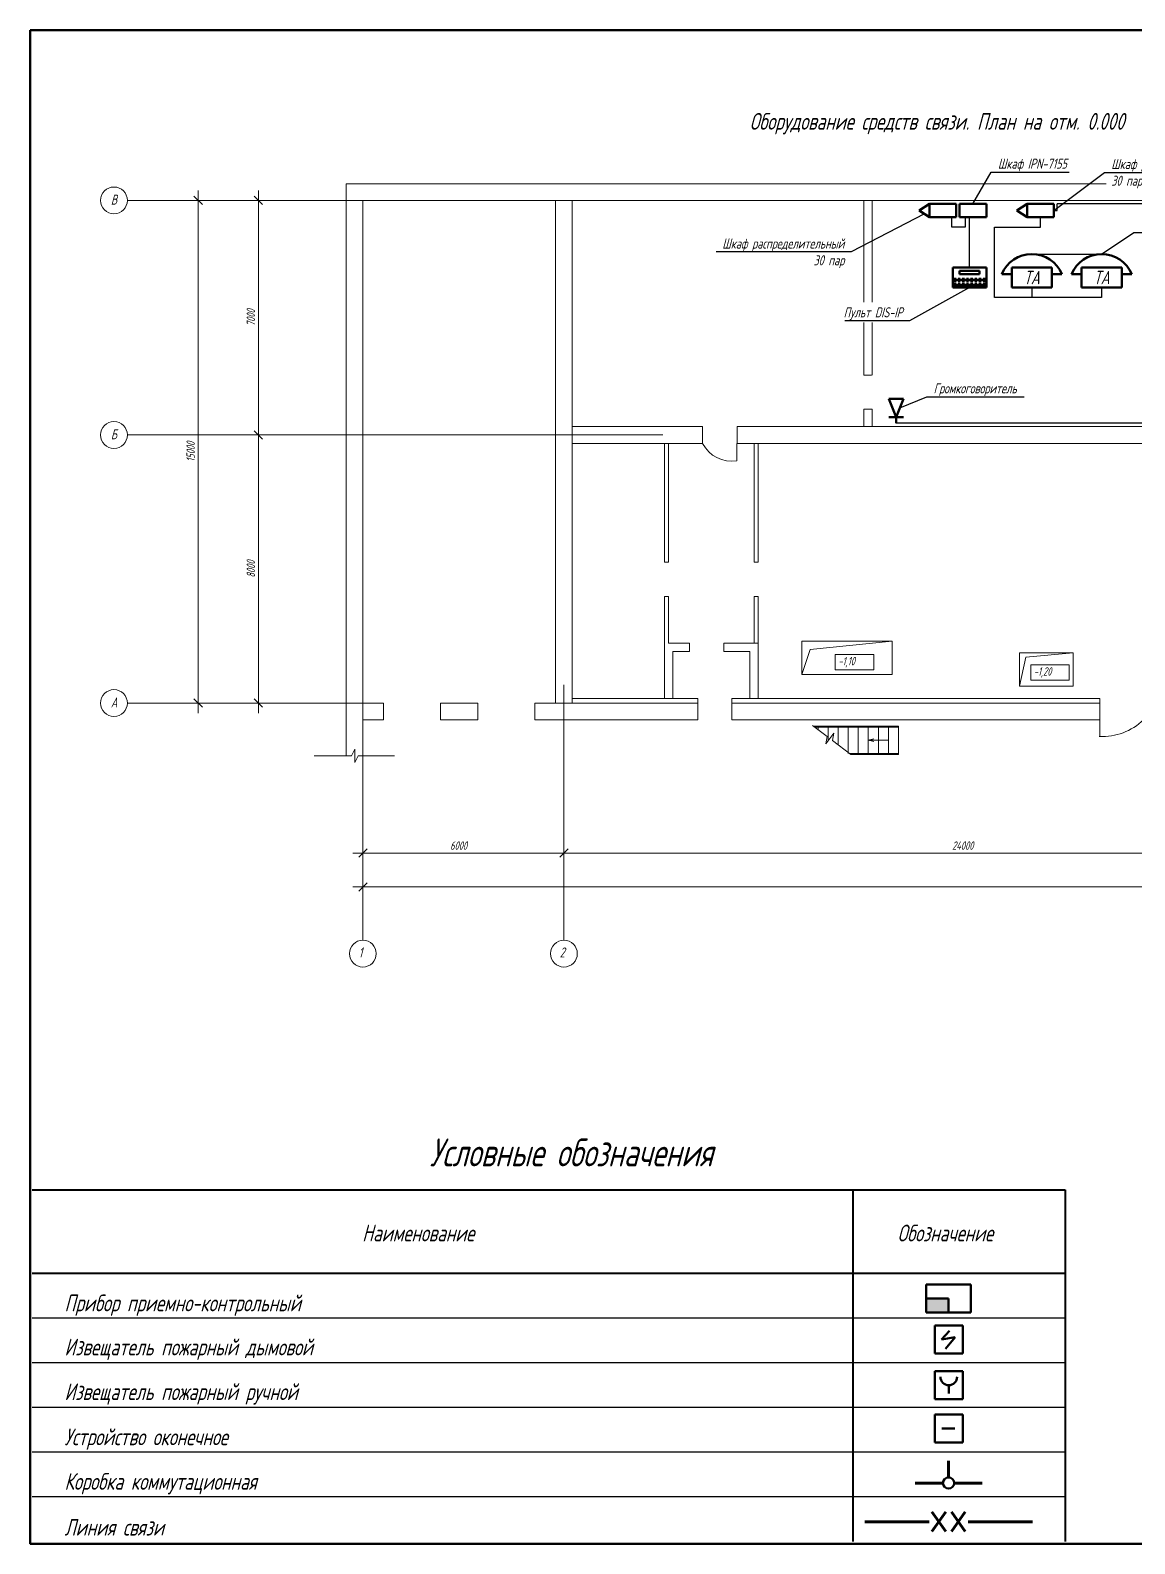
# Model space of a CAD drawing. Header units: millimetres. Extents: x 1866 to 6515, y 1263 to 3609.
# Drawn here: x 3796 to 4864, y 2145 to 3609 of the extents above; entities that cross this region are included whole.
import ezdxf
from ezdxf import colors
from ezdxf.entities.mleader import LeaderData, LeaderLine
from ezdxf.enums import TextEntityAlignment as Align
from ezdxf.math import Vec2, Vec3

# ---------------------------------------------------------------- set-up
doc = ezdxf.new("R2010")
doc.units = ezdxf.units.MM
for name, color, linetype, lineweight in [('Датчики (Вновь)', 2, 'Continuous', 50), ('Линия выноска', 137, 'Continuous', 25), ('Линия связи (Вновь)', 3, 'Continuous', 60), ('ППК и др. приБоры', 171, 'Continuous', 50), ('Связь', 84, 'Continuous', 50), ('Строительный', 251, 'Continuous', 13), ('ТаБлица', 253, 'Continuous', 40), ('Текст', 2, 'Continuous', 20), ('Формат - толстая линия', 7, 'Continuous', 50), ('Эл. аппараты (Вновь)', 93, 'Continuous', 50)]:
    doc.layers.add(name, color=color, linetype=linetype, lineweight=lineweight)
doc.layers.add('Текст.', color=51, linetype='Continuous')
doc.styles.add('Simplex', font='simplex.shx', dxfattribs={"width": 0.7, "oblique": 15})

# ---------------------------------------------------------------- blocks, each defined once
blk = doc.blocks.new('_Oblique')
at = {"color": 0, "linetype": 'ByBlock', "lineweight": -2}
blk.add_line((-0.5, -0.5), (0.5, 0.5), dxfattribs=at)
blk = doc.blocks.new('_None')
blk = doc.blocks.new('A$C79A038C6')
at = {"layer": 'Связь'}
for p, q in [((3, 6), (3, 0)), ((15, 6), (3, 6)), ((15, 0), (15, 6)), ((3, 4), (0, 4)), ((3, 0), (15, 0)), ((15, 4), (18, 4))]:
    blk.add_line(p, q, dxfattribs=at)
blk.add_arc((9, 0.25), 9.75, 22.6199, 157.3801, dxfattribs=at)
at = {"layer": 'Связь', "style": 'Simplex', "oblique": 15, "width": 0.7}
blk.add_text('ТА', height=4, dxfattribs=at).set_placement((9, 3), align=Align.MIDDLE_CENTER)
blk = doc.blocks.new('A$C00EC61DE')
at = {"layer": 'Линия связи (Вновь)'}
for p, q in [((6, 2), (6, 5)), ((5, 1), (0, 1)), ((7, 1), (12, 1))]:
    blk.add_line(p, q, dxfattribs=at)
at = {"layer": 'Эл. аппараты (Вновь)'}
blk.add_circle((6, 1), 1, dxfattribs=at)
blk.add_circle((6, 1), 1, dxfattribs=at)
blk = doc.blocks.new('A$C48AC0FEC')
at = {"layer": 'Линия связи (Вновь)'}
for p, q in [((12, 3.5), (14.5, 0)), ((12, 0), (14.5, 3.5)), ((15.5, 3.5), (18, 0)), ((15.5, 0), (18, 3.5)), ((11.5, 1.75), (0, 1.75)), ((18.5, 1.75), (30, 1.75))]:
    blk.add_line(p, q, dxfattribs=at)
blk = doc.blocks.new('A$C134D03C4')
at = {"layer": 'ППК и др. приБоры'}
blk.add_hatch(color=256, dxfattribs=at).paths.add_polyline_path([(4, 0), (4, 2.5), (0, 2.5), (0, 0)])
for p, q in [((0, 5), (0, 0)), ((8, 5), (0, 5)), ((8, 0), (8, 5)), ((4, 2.5), (0, 2.5)), ((0, 0), (8, 0)), ((4, 0), (4, 2.5))]:
    blk.add_line(p, q, dxfattribs=at)
blk = doc.blocks.new('A$C7A532389')
at = {"layer": 'Датчики (Вновь)'}
for p, q in [((0, 5), (5, 5)), ((0, 0), (0, 5)), ((5, 5), (5, 0)), ((2.5, 1), (2.5, 2.5)), ((5, 0), (0, 0))]:
    blk.add_line(p, q, dxfattribs=at)
blk.add_arc((2.5, 4), 1.5, 180, 0, dxfattribs=at)

msp = doc.modelspace()

# ---------------------------------------------------------------- linework, layer by layer
for p, q in [((4796.998, 2363.443), (3797.998, 2363.443)), ((4796.998, 2320.243), (3797.998, 2320.243)), ((4796.998, 2277.043), (3797.998, 2277.043)), ((4796.998, 2233.843), (3797.998, 2233.843)), ((4796.998, 2190.643), (3797.998, 2190.643)), ((4351.451, 2145.396), (3796.451, 2145.396))]:
    msp.add_line(p, q)
at = {"layer": 'Датчики (Вновь)', "color": 2}
for p, q in [((4670.827, 2356.38), (4697.827, 2356.38)), ((4670.827, 2329.38), (4670.827, 2356.38)), ((4697.827, 2356.38), (4697.827, 2329.38)), ((4684.967, 2351.245), (4677.281, 2342.712)), ((4677.281, 2342.712), (4690.518, 2345.058)), ((4690.518, 2345.058), (4681.337, 2333.752)), ((4697.827, 2329.38), (4670.827, 2329.38))]:
    msp.add_line(p, q, dxfattribs=at)
at = {"layer": 'Датчики (Вновь)', "color": 1}
for p, q in [((4697.827, 2270.312), (4670.827, 2270.312)), ((4697.827, 2270.312), (4670.827, 2270.312)), ((4670.827, 2270.312), (4670.827, 2243.312)), ((4670.827, 2270.312), (4670.827, 2243.312)), ((4697.827, 2243.312), (4697.827, 2270.312)), ((4697.827, 2243.312), (4697.827, 2270.312)), ((4690.342, 2256.812), (4677.746, 2256.812)), ((4690.342, 2256.812), (4677.746, 2256.812)), ((4670.827, 2243.312), (4697.827, 2243.312)), ((4670.827, 2243.312), (4697.827, 2243.312))]:
    msp.add_line(p, q, dxfattribs=at)
at = {"layer": 'Линия связи (Вновь)', "lineweight": 25}
for p, q in [((4687.176, 3418.341), (4687.176, 3428.061)), ((4700.136, 3428.061), (4700.136, 3418.341)), ((4704.506, 3379.461), (4704.506, 3428.061)), ((4773.014, 3418.341), (4773.014, 3428.061)), ((4700.136, 3418.341), (4687.176, 3418.341)), ((4728.515, 3350.301), (4728.515, 3418.341)), ((4728.515, 3418.341), (4773.014, 3418.341)), ((4764.684, 3360.021), (4764.684, 3350.301)), ((4832.195, 3360.021), (4832.195, 3350.301)), ((4832.195, 3350.301), (4728.515, 3350.301)), ((5508.433, 3228.801), (4633.633, 3228.801))]:
    msp.add_line(p, q, dxfattribs=at)
at = {"layer": 'Связь'}
for p, q in [((4665.626, 3441.021), (4655.906, 3434.541)), ((4691.546, 3441.021), (4665.626, 3441.021)), ((4665.626, 3441.021), (4665.626, 3428.061)), ((4691.546, 3428.061), (4691.546, 3441.021)), ((4720.706, 3441.021), (4694.786, 3441.021)), ((4694.786, 3441.021), (4694.786, 3428.061)), ((4720.706, 3428.061), (4720.706, 3441.021)), ((4655.906, 3434.541), (4665.626, 3428.061)), ((4665.626, 3428.061), (4691.546, 3428.061)), ((4694.786, 3428.061), (4720.706, 3428.061)), ((4760.054, 3428.061), (4785.974, 3428.061)), ((4688.306, 3379.461), (4688.306, 3360.021)), ((4720.706, 3379.461), (4688.306, 3379.461)), ((4689.268, 3367.311), (4689.268, 3368.374)), ((4689.268, 3368.374), (4690.331, 3368.374)), ((4689.268, 3366.248), (4689.268, 3367.311)), ((4689.268, 3366.248), (4690.331, 3366.248)), ((4690.331, 3368.374), (4691.395, 3368.374)), ((4690.331, 3366.248), (4691.395, 3366.248)), ((4691.395, 3367.311), (4691.395, 3368.374)), ((4691.395, 3366.248), (4691.395, 3367.311)), ((4693.318, 3367.311), (4693.318, 3368.374)), ((4693.318, 3368.374), (4694.381, 3368.374)), ((4693.318, 3366.248), (4693.318, 3367.311)), ((4693.318, 3366.248), (4694.381, 3366.248)), ((4694.381, 3368.374), (4695.445, 3368.374)), ((4694.381, 3366.248), (4695.445, 3366.248)), ((4704.506, 3376.221), (4694.786, 3376.221)), ((4694.786, 3376.221), (4694.786, 3372.981)), ((4694.786, 3372.981), (4704.506, 3372.981)), ((4695.445, 3367.311), (4695.445, 3368.374)), ((4695.445, 3366.248), (4695.445, 3367.311)), ((4697.368, 3367.311), (4697.368, 3368.374)), ((4697.368, 3368.374), (4698.431, 3368.374)), ((4697.368, 3366.248), (4697.368, 3367.311)), ((4697.368, 3366.248), (4698.431, 3366.248)), ((4698.431, 3368.374), (4699.495, 3368.374)), ((4698.431, 3366.248), (4699.495, 3366.248)), ((4699.495, 3367.311), (4699.495, 3368.374)), ((4699.495, 3366.248), (4699.495, 3367.311)), ((4701.418, 3367.311), (4701.418, 3368.374)), ((4701.418, 3368.374), (4702.481, 3368.374)), ((4701.418, 3366.248), (4701.418, 3367.311)), ((4701.418, 3366.248), (4702.481, 3366.248)), ((4702.481, 3368.374), (4703.545, 3368.374)), ((4702.481, 3366.248), (4703.545, 3366.248)), ((4703.545, 3367.311), (4703.545, 3368.374)), ((4703.545, 3366.248), (4703.545, 3367.311)), ((4714.226, 3376.221), (4704.506, 3376.221)), ((4704.506, 3372.981), (4714.226, 3372.981)), ((4705.468, 3367.311), (4705.468, 3368.374)), ((4705.468, 3368.374), (4706.531, 3368.374)), ((4705.468, 3366.248), (4705.468, 3367.311)), ((4705.468, 3366.248), (4706.531, 3366.248)), ((4706.531, 3368.374), (4707.595, 3368.374)), ((4706.531, 3366.248), (4707.595, 3366.248)), ((4707.595, 3367.311), (4707.595, 3368.374)), ((4707.595, 3366.248), (4707.595, 3367.311)), ((4709.518, 3367.311), (4709.518, 3368.374)), ((4709.518, 3368.374), (4710.581, 3368.374)), ((4709.518, 3366.248), (4709.518, 3367.311)), ((4709.518, 3366.248), (4710.581, 3366.248)), ((4710.581, 3368.374), (4711.645, 3368.374)), ((4710.581, 3366.248), (4711.645, 3366.248)), ((4711.645, 3367.311), (4711.645, 3368.374)), ((4711.645, 3366.248), (4711.645, 3367.311)), ((4713.568, 3367.311), (4713.568, 3368.374)), ((4713.568, 3368.374), (4714.631, 3368.374)), ((4713.568, 3366.248), (4713.568, 3367.311)), ((4713.568, 3366.248), (4714.631, 3366.248)), ((4714.226, 3372.981), (4714.226, 3376.221)), ((4714.631, 3368.374), (4715.695, 3368.374)), ((4714.631, 3366.248), (4715.695, 3366.248)), ((4715.695, 3367.311), (4715.695, 3368.374)), ((4715.695, 3366.248), (4715.695, 3367.311)), ((4717.618, 3367.311), (4717.618, 3368.374)), ((4717.618, 3368.374), (4718.681, 3368.374)), ((4717.618, 3366.248), (4717.618, 3367.311)), ((4717.618, 3366.248), (4718.681, 3366.248)), ((4718.681, 3368.374), (4719.745, 3368.374)), ((4718.681, 3366.248), (4719.745, 3366.248)), ((4719.745, 3367.311), (4719.745, 3368.374)), ((4719.745, 3366.248), (4719.745, 3367.311)), ((4720.706, 3360.021), (4720.706, 3379.461)), ((4688.306, 3360.021), (4720.706, 3360.021)), ((4689.268, 3362.451), (4689.268, 3363.514)), ((4689.268, 3363.514), (4690.331, 3363.514)), ((4689.268, 3361.388), (4689.268, 3362.451)), ((4689.268, 3361.388), (4690.331, 3361.388)), ((4690.331, 3363.514), (4691.395, 3363.514)), ((4690.331, 3361.388), (4691.395, 3361.388)), ((4691.395, 3362.451), (4691.395, 3363.514)), ((4691.395, 3361.388), (4691.395, 3362.451)), ((4693.318, 3362.451), (4693.318, 3363.514)), ((4693.318, 3363.514), (4694.381, 3363.514)), ((4693.318, 3361.388), (4693.318, 3362.451)), ((4693.318, 3361.388), (4694.381, 3361.388)), ((4694.381, 3363.514), (4695.445, 3363.514)), ((4694.381, 3361.388), (4695.445, 3361.388)), ((4695.445, 3362.451), (4695.445, 3363.514)), ((4695.445, 3361.388), (4695.445, 3362.451)), ((4697.368, 3362.451), (4697.368, 3363.514)), ((4697.368, 3363.514), (4698.431, 3363.514)), ((4697.368, 3361.388), (4697.368, 3362.451)), ((4697.368, 3361.388), (4698.431, 3361.388)), ((4698.431, 3363.514), (4699.495, 3363.514)), ((4698.431, 3361.388), (4699.495, 3361.388)), ((4699.495, 3362.451), (4699.495, 3363.514)), ((4699.495, 3361.388), (4699.495, 3362.451)), ((4701.418, 3362.451), (4701.418, 3363.514)), ((4701.418, 3363.514), (4702.481, 3363.514)), ((4701.418, 3361.388), (4701.418, 3362.451)), ((4701.418, 3361.388), (4702.481, 3361.388)), ((4702.481, 3363.514), (4703.545, 3363.514)), ((4702.481, 3361.388), (4703.545, 3361.388)), ((4703.545, 3362.451), (4703.545, 3363.514)), ((4703.545, 3361.388), (4703.545, 3362.451)), ((4705.468, 3362.451), (4705.468, 3363.514)), ((4705.468, 3363.514), (4706.531, 3363.514)), ((4705.468, 3361.388), (4705.468, 3362.451)), ((4705.468, 3361.388), (4706.531, 3361.388)), ((4706.531, 3363.514), (4707.595, 3363.514)), ((4706.531, 3361.388), (4707.595, 3361.388)), ((4707.595, 3362.451), (4707.595, 3363.514)), ((4707.595, 3361.388), (4707.595, 3362.451)), ((4709.518, 3362.451), (4709.518, 3363.514)), ((4709.518, 3363.514), (4710.581, 3363.514)), ((4709.518, 3361.388), (4709.518, 3362.451)), ((4709.518, 3361.388), (4710.581, 3361.388)), ((4710.581, 3363.514), (4711.645, 3363.514)), ((4710.581, 3361.388), (4711.645, 3361.388)), ((4711.645, 3362.451), (4711.645, 3363.514)), ((4711.645, 3361.388), (4711.645, 3362.451)), ((4713.568, 3362.451), (4713.568, 3363.514)), ((4713.568, 3363.514), (4714.631, 3363.514)), ((4713.568, 3361.388), (4713.568, 3362.451)), ((4713.568, 3361.388), (4714.631, 3361.388)), ((4714.631, 3363.514), (4715.695, 3363.514)), ((4714.631, 3361.388), (4715.695, 3361.388)), ((4715.695, 3362.451), (4715.695, 3363.514)), ((4715.695, 3361.388), (4715.695, 3362.451)), ((4717.618, 3362.451), (4717.618, 3363.514)), ((4717.618, 3363.514), (4718.681, 3363.514)), ((4717.618, 3361.388), (4717.618, 3362.451)), ((4717.618, 3361.388), (4718.681, 3361.388)), ((4718.681, 3363.514), (4719.745, 3363.514)), ((4718.681, 3361.388), (4719.745, 3361.388)), ((4719.745, 3362.451), (4719.745, 3363.514)), ((4719.745, 3361.388), (4719.745, 3362.451)), ((4633.477, 3234.829), (4626.352, 3252.331)), ((4626.352, 3252.331), (4640.603, 3252.331)), ((4633.477, 3234.829), (4640.603, 3252.331)), ((4626.352, 3234.829), (4640.603, 3234.829)), ((4633.633, 3228.801), (4633.633, 3234.167))]:
    msp.add_line(p, q, dxfattribs=at)
at = {"layer": 'Строительный', "ltscale": 100}
for p, q in [((3958.575, 2948.541), (3958.575, 3453.981)), ((4016.833, 3207.741), (4016.833, 3453.981)), ((4101.625, 3444.261), (4101.625, 3460.461)), ((4101.625, 3460.461), (5688.328, 3460.461)), ((4271.684, 3444.261), (3890.13, 3444.261)), ((3958.575, 3444.261), (3948.855, 3444.261)), ((4032.758, 3444.261), (4007.113, 3444.261)), ((4101.625, 2907.202), (4101.625, 3444.261)), ((4117.825, 2958.261), (4117.825, 3444.261)), ((4117.825, 3444.261), (5672.128, 3444.261)), ((4304.125, 2958.261), (4304.125, 3444.261)), ((4320.325, 2958.261), (4320.325, 3444.261)), ((4602.205, 3444.261), (4602.205, 3275.457)), ((4610.305, 3444.261), (4610.305, 3275.457)), ((4602.205, 3275.457), (4609.654, 3275.457)), ((4602.205, 3242.409), (4602.205, 3225.561)), ((4602.205, 3242.409), (4610.305, 3242.409)), ((4610.305, 3242.409), (4610.305, 3225.561)), ((4016.833, 2948.541), (4016.833, 3227.181)), ((4320.325, 3225.561), (4446.374, 3225.561)), ((4446.374, 3225.561), (4446.374, 3209.361)), ((4479.733, 3225.561), (5084.965, 3225.561)), ((4479.733, 3225.561), (4479.733, 3209.361)), ((4610.305, 3225.561), (4576.243, 3225.561)), ((4407.84, 3217.461), (3890.13, 3217.461)), ((4016.833, 3217.461), (4007.113, 3217.461)), ((4016.833, 3217.461), (4007.113, 3217.461)), ((4320.325, 3209.361), (4446.374, 3209.361)), ((4409.425, 3209.361), (4409.425, 3094.49)), ((4413.313, 3209.361), (4413.313, 3094.49)), ((4479.524, 3209.361), (4479.524, 3192.614)), ((4479.733, 3209.361), (5084.965, 3209.361)), ((4496.095, 3208.891), (4496.095, 3094.49)), ((4499.983, 3208.891), (4499.983, 3094.49)), ((4117.825, 3167.883), (4117.825, 2728.934)), ((4496.095, 3136.529), (4496.095, 3146.249)), ((4499.983, 3136.529), (4499.983, 3146.249)), ((4409.425, 3094.49), (4413.313, 3094.49)), ((4496.129, 3094.49), (4500.017, 3094.49)), ((4409.425, 3061.442), (4409.425, 2962.622)), ((4409.425, 3061.442), (4413.313, 3061.442)), ((4413.313, 3061.442), (4413.313, 3016.177)), ((4496.095, 3061.442), (4496.095, 3016.177)), ((4496.129, 3061.442), (4500.017, 3061.442)), ((4499.983, 3061.442), (4499.983, 3015.706)), ((4413.313, 3016.177), (4433.576, 3016.177)), ((4433.576, 3016.177), (4433.576, 3007.982)), ((4466.935, 3016.177), (4492.045, 3016.177)), ((4466.935, 3016.177), (4466.935, 3007.982)), ((4492.045, 3016.177), (4500.145, 3016.177)), ((4500.145, 3016.177), (4500.145, 2962.622)), ((4542.302, 3018.175), (4629.782, 3018.175)), ((4542.302, 2985.775), (4542.302, 3018.175)), ((4629.782, 3018.175), (4542.302, 3018.175)), ((4542.302, 3018.175), (4542.302, 2985.775)), ((4550.391, 3010.015), (4629.782, 3018.175)), ((4629.782, 3018.175), (4629.782, 2985.775)), ((4417.525, 3007.982), (4433.576, 3007.982)), ((4417.525, 3007.982), (4433.576, 3007.982)), ((4417.525, 2962.622), (4417.525, 3007.982)), ((4466.935, 3007.982), (4492.045, 3007.982)), ((4466.935, 3007.982), (4492.045, 3007.982)), ((4492.045, 3007.982), (4492.045, 2962.622)), ((4542.302, 2985.775), (4550.391, 3010.015)), ((4611.831, 3005.241), (4574.663, 3005.241)), ((4574.663, 3005.241), (4574.663, 2990.302)), ((4611.831, 2990.302), (4611.831, 3005.241)), ((4804.502, 3006.961), (4752.662, 3006.961)), ((4752.662, 3006.961), (4752.662, 2974.561)), ((4804.502, 3006.961), (4752.662, 3006.961)), ((4752.662, 3006.961), (4752.662, 2974.561)), ((4752.662, 2974.561), (4758.876, 3002.503)), ((4758.876, 3002.503), (4804.502, 3006.961)), ((4804.502, 2974.561), (4804.502, 3006.961)), ((4629.782, 2985.775), (4542.302, 2985.775)), ((4574.663, 2990.302), (4611.831, 2990.302)), ((4800.785, 2995.283), (4763.617, 2995.283)), ((4763.617, 2995.283), (4763.617, 2980.345)), ((4800.785, 2980.345), (4800.785, 2995.283)), ((4312.225, 2975.914), (4312.225, 2728.934)), ((4752.662, 2974.561), (4804.502, 2974.561)), ((4763.617, 2980.345), (4800.785, 2980.345)), ((4136.669, 2958.261), (3890.13, 2958.261)), ((3958.575, 2958.261), (3948.855, 2958.261)), ((4016.833, 2958.261), (4007.113, 2958.261)), ((4101.625, 2958.261), (4101.625, 2942.061)), ((4117.825, 2958.261), (4137.913, 2958.261)), ((4137.913, 2958.261), (4137.913, 2942.061)), ((4192.969, 2958.261), (4229.081, 2958.261)), ((4192.969, 2958.261), (4192.969, 2942.061)), ((4229.081, 2958.261), (4229.081, 2942.061)), ((4284.062, 2958.261), (4441.825, 2958.261)), ((4284.062, 2958.261), (4284.062, 2942.061)), ((4320.325, 2958.41), (4320.325, 2962.622)), ((4320.325, 2962.622), (4441.825, 2962.622)), ((4409.425, 2962.622), (4417.525, 2962.622)), ((4441.825, 2962.622), (4441.825, 2942.061)), ((4474.459, 2962.622), (4474.459, 2942.061)), ((4474.459, 2962.622), (4830.463, 2962.622)), ((4474.459, 2958.261), (4830.463, 2958.261)), ((4830.463, 2962.622), (4830.463, 2942.061)), ((4117.825, 2907.269), (4117.825, 2942.061)), ((4117.825, 2942.061), (4137.913, 2942.061)), ((4192.969, 2942.061), (4229.081, 2942.061)), ((4284.062, 2942.061), (4441.825, 2942.061)), ((4474.459, 2942.061), (4830.463, 2942.061)), ((4830.463, 2942.061), (4830.463, 2926.234)), ((4552.641, 2936.693), (4566.733, 2925.944)), ((4635.729, 2936.076), (4553.45, 2936.076)), ((4635.729, 2935.104), (4554.724, 2935.104)), ((4557.969, 2932.628), (4557.969, 2935.104)), ((4565.38, 2918.827), (4573.239, 2929.132)), ((4567.689, 2921.854), (4567.689, 2935.104)), ((4573.239, 2929.132), (4571.886, 2922.014)), ((4577.409, 2917.802), (4577.409, 2935.104)), ((4587.129, 2909.508), (4587.129, 2935.104)), ((4596.849, 2909.508), (4596.849, 2935.104)), ((4606.569, 2909.508), (4606.569, 2935.104)), ((4616.289, 2909.508), (4616.289, 2935.104)), ((4626.009, 2909.508), (4626.009, 2935.104)), ((4635.729, 2908.536), (4635.729, 2936.076)), ((4110.07, 2913.718), (4106.866, 2907.22)), ((4110.142, 2900.758), (4110.07, 2913.718)), ((4566.733, 2925.944), (4565.38, 2918.827)), ((4571.886, 2922.014), (4589.558, 2908.536)), ((4606.569, 2922.306), (4611.805, 2923.518)), ((4626.009, 2922.306), (4606.569, 2922.306)), ((4606.569, 2922.306), (4611.805, 2921.094)), ((4106.866, 2907.22), (4070.656, 2907.095)), ((4113.346, 2907.256), (4110.142, 2900.758)), ((4148.416, 2907.355), (4113.346, 2907.256)), ((4635.729, 2909.508), (4588.284, 2909.508)), ((4635.729, 2908.536), (4589.558, 2908.536)), ((4117.825, 2854.622), (4117.825, 2844.886)), ((4108.105, 2813.156), (4321.945, 2813.156)), ((4121.875, 2817.206), (4113.775, 2809.106)), ((4117.825, 2813.156), (4117.825, 2822.876)), ((4302.505, 2813.156), (5099.545, 2813.156)), ((4308.175, 2809.106), (4316.275, 2817.206)), ((4316.275, 2817.206), (4308.175, 2809.106)), ((4312.225, 2813.156), (4312.225, 2822.876)), ((4312.225, 2813.156), (4312.225, 2822.876)), ((4108.105, 2780.535), (5682.745, 2780.535)), ((4121.875, 2784.585), (4113.775, 2776.485)), ((4117.825, 2780.535), (4117.825, 2790.255))]:
    msp.add_line(p, q, dxfattribs=at)
for centre in [(3877.17, 3444.261), (3877.17, 3217.461), (3877.17, 2958.261), (4117.825, 2715.974), (4312.225, 2715.974)]:
    msp.add_circle(centre, 12.96, dxfattribs=at)
for centre, radius, start, end in [((4474.233, 3223.357), 31.178, 206.672776, 279.579), ((4832.497, 2983.339), 57.539, 267.352273, 314.161225)]:
    msp.add_arc(centre, radius, start, end, dxfattribs=at)
at = {"layer": 'ТаБлица'}
for p, q in [((3797.998, 2487.643), (4796.998, 2487.643)), ((4591.798, 2147.443), (4591.798, 2487.643)), ((4796.998, 2487.643), (4796.998, 2147.443)), ((4796.998, 2406.643), (3797.998, 2406.643)), ((4351.451, 2145.396), (3796.451, 2145.396))]:
    msp.add_line(p, q, dxfattribs=at)
at = {"layer": 'Формат - толстая линия'}
msp.add_lwpolyline([(3796.222, 3608.807), (5810.335, 3608.807), (5810.335, 2145.389), (3796.222, 2145.389)], close=True, dxfattribs=at)

# ---------------------------------------------------------------- block references
at = {"layer": 'Датчики (Вновь)', "color": 2, "xscale": 5.4, "yscale": 5.4, "zscale": 5.4}
for name, p in [('A$C134D03C4', (4662.573, 2369.127)), ('A$C7A532389', (4670.827, 2285.18))]:
    msp.add_blockref(name, p, dxfattribs=at)
at = {"layer": 'Линия связи (Вновь)', "color": 2, "xscale": 5.4, "yscale": 5.4, "zscale": 5.4}
for name, p in [('A$C00EC61DE', (4651.773, 2198.705, 0)), ('A$C48AC0FEC', (4603.173, 2157.175))]:
    msp.add_blockref(name, p, dxfattribs=at)
at = {"layer": 'Связь', "xscale": 3.24, "yscale": 3.24, "zscale": 3.24}
for p in [(4735.523, 3360.021), (4803.035, 3360.021)]:
    msp.add_blockref('A$C79A038C6', p, dxfattribs=at)
at = {"layer": 'Строительный', "ltscale": 100, "xscale": 8.1, "yscale": 8.1, "zscale": 8.1}
for p, rotation in [((3958.575, 3444.261), 90), ((4016.833, 3444.261), 90), ((4016.833, 3217.461), 90), ((4016.833, 3217.461), 270), ((3958.575, 2958.261), 270), ((4016.833, 2958.261), 270)]:
    msp.add_blockref('_Oblique', p, dxfattribs=dict(at, rotation=rotation))

# ---------------------------------------------------------------- texts
at = {"layer": 'Строительный', "ltscale": 100, "style": 'Simplex', "oblique": 15, "width": 0.7}
for s, height, p in [('В', 9.72, (3874.135, 3440.124)), ('Б', 9.72, (3874.135, 3213.324)), ('-1,10', 8.1, (4577.613, 2994.749)), ('-1,20', 8.1, (4766.567, 2984.791)), ('А', 9.72, (3874.135, 2954.124)), ('6000', 8.1, (4202.2, 2816.396)), ('24000', 8.1, (4687.592, 2816.396)), ('1', 9.72, (4113.769, 2712.247)), ('2', 9.72, (4308.169, 2712.247))]:
    msp.add_text(s, height=height, dxfattribs=at).set_placement(p)
at = {"layer": 'Строительный', "ltscale": 100, "char_height": 8.1, "attachment_point": 5, "rotation": 90, "style": 'Simplex'}
for s, insert in [('7000', (4009.543, 3330.861)), ('15000', (3951.285, 3201.261)), ('8000', (4009.543, 3087.861))]:
    msp.add_mtext(s, dxfattribs=dict(at, insert=insert))
at = {"layer": 'Текст', "style": 'Simplex', "oblique": 15, "width": 0.7}
msp.add_text('Обозначение', height=16.2, dxfattribs=at).set_placement((4634.809, 2437.693))
at = {"layer": 'Текст', "ltscale": 100, "insert": (4178.465, 3528.84), "char_height": 16.2, "width": 1086.048, "attachment_point": 1, "style": 'Simplex'}
msp.add_mtext('\\pi313.36378;Оборудование средств связи. План на отм. 0.000', dxfattribs=at)
at = {"layer": 'Текст.', "style": 'Simplex', "oblique": 15, "width": 0.7}
for s, p in [('Наименование', (4117.154, 2437.693)), ('Прибор приемно-контрольный', (3829.322, 2370.077)), ('Извещатель пожарный дымовой ', (3829.322, 2327.485)), ('Извещатель пожарный ручной ', (3829.322, 2284.285)), ('Устройство оконечное ', (3829.322, 2240.619)), ('Коробка коммутационная', (3829.322, 2197.539)), ('Линия связи', (3829.322, 2153.251))]:
    msp.add_text(s, height=16.2, dxfattribs=at).set_placement(p)
at = {"layer": 'Текст.', "insert": (4319.276, 2523.738), "char_height": 27, "width": 700.38844, "attachment_point": 5, "style": 'Simplex'}
msp.add_mtext('{\\C2;Условные обозначения}', dxfattribs=at)

# ---------------------------------------------------------------- next in the draw order: leaders
at = {"layer": 'Линия выноска'}
ml = msp.add_multileader_mtext('Standard', dxfattribs=at)
ml.set_content('Шкаф IPN-7155', color=2, style='Simplex')
ml.set_leader_properties()
ml.set_arrow_properties(name='NONE')
ml.build(insert=Vec2(0, 0))
ml.multileader.update_dxf_attribs({"text_left_attachment_type": 6, "text_right_attachment_type": 6, "dogleg_length": 0, "arrow_head_size": 12.96})
ctx = ml.context
ctx.base_point, ctx.char_height, ctx.arrow_head_size, ctx.landing_gap_size, ctx.plane_origin = Vec3(4725.41, 3471.687), 9.72, 12.96, 6.48, Vec3(4906.228, 3475.915)
ctx.left_attachment, ctx.right_attachment = 6, 6
notes = []
notes.append((ctx, [(1, (1, 1, 0), (4725.41, 3471.687), (1, 0), 0, [(0, [(4707.746, 3441.021)], 0, [])])]))
ctx.mtext.insert, ctx.mtext.flow_direction = Vec3(4731.89, 3484.647), 5
ctx.mtext.has_bg_fill, ctx.mtext.bg_color, ctx.mtext.bg_scale_factor, ctx.mtext.bg_transparency, ctx.mtext.use_window_bg_color = 1, -1027028792, 1.5, 0, 1
ml = msp.add_multileader_mtext('Standard', dxfattribs=at)
ml.set_content('Шкаф распределительный\\P30 пар', color=2, style='Simplex')
ml.set_leader_properties()
ml.set_arrow_properties(name='NONE')
ml.build(insert=Vec2(0, 0))
ml.multileader.update_dxf_attribs({"text_left_attachment_type": 6, "text_right_attachment_type": 6, "dogleg_length": 0, "arrow_head_size": 12.96})
ctx = ml.context
ctx.base_point, ctx.char_height, ctx.arrow_head_size, ctx.landing_gap_size, ctx.plane_origin = Vec3(4437.926, 3394.483), 9.72, 12.96, 6.48, Vec3(4487.558, 3477.15)
ctx.left_attachment, ctx.right_attachment, ctx.text_align_type = 6, 6, 2
notes.append((ctx, [(0, (1, 1, 0), (4589.846, 3394.483), (-1, 0), 0, [(0, [(4660.766, 3431.301)], 0, [])])]))
ctx.mtext.insert, ctx.mtext.alignment, ctx.mtext.flow_direction = Vec3(4583.366, 3407.443), 3, 5
ctx.mtext.has_bg_fill, ctx.mtext.bg_color, ctx.mtext.bg_scale_factor, ctx.mtext.bg_transparency, ctx.mtext.use_window_bg_color = 1, -1027028792, 1.5, 0, 1
ml = msp.add_multileader_mtext('Standard', dxfattribs=at)
ml.set_content('Громкоговоритель', color=2, style='Simplex')
ml.set_leader_properties()
ml.set_arrow_properties(name='NONE')
ml.build(insert=Vec2(0, 0))
ml.multileader.update_dxf_attribs({"text_left_attachment_type": 6, "text_right_attachment_type": 6, "dogleg_length": 0, "arrow_head_size": 12.96})
ctx = ml.context
ctx.base_point, ctx.char_height, ctx.arrow_head_size, ctx.landing_gap_size, ctx.plane_origin = Vec3(4663.189, 3254.469), 9.72, 12.96, 6.48, Vec3(4821.042, 3258.697)
ctx.left_attachment, ctx.right_attachment = 6, 6
notes.append((ctx, [(1, (1, 1, 0), (4663.189, 3254.469), (1, 0), 0, [(0, [(4637.04, 3243.58)], 0, [])])]))
ctx.mtext.insert, ctx.mtext.flow_direction = Vec3(4669.669, 3267.429), 5
ctx.mtext.has_bg_fill, ctx.mtext.bg_color, ctx.mtext.bg_scale_factor, ctx.mtext.bg_transparency, ctx.mtext.use_window_bg_color = 1, -1027028792, 1.5, 0, 1
for ctx, leaders in notes:
    for number, flags, end, landing, length, lines in leaders:
        leader = LeaderData()
        leader.index, (leader.has_last_leader_line, leader.has_dogleg_vector, leader.attachment_direction) = number, flags
        leader.last_leader_point, leader.dogleg_vector, leader.dogleg_length = Vec3(end), Vec3(landing), length
        for number, points, colour, breaks in lines:
            line = LeaderLine()
            line.index, line.vertices, line.color, line.breaks = number, Vec3.list(points), colors.encode_raw_color(colour), breaks
            leader.lines.append(line)
        ctx.leaders.append(leader)

# ---------------------------------------------------------------- next in the draw order: linework, layer by layer
at = {"layer": 'Связь'}
for p, q in [((4760.054, 3441.021), (4750.334, 3434.541)), ((4785.974, 3441.021), (4760.054, 3441.021)), ((4760.054, 3441.021), (4760.054, 3428.061)), ((4785.974, 3428.061), (4785.974, 3441.021)), ((4750.334, 3434.541), (4760.054, 3428.061))]:
    msp.add_line(p, q, dxfattribs=at)

# ---------------------------------------------------------------- next in the draw order: leaders
at = {"layer": 'Линия выноска'}
ml = msp.add_multileader_mtext('Standard', dxfattribs=at)
ml.set_content('Пульт DIS-IP', color=2, style='Simplex')
ml.set_leader_properties()
ml.set_arrow_properties(name='NONE')
ml.build(insert=Vec2(0, 0))
ml.multileader.update_dxf_attribs({"text_left_attachment_type": 6, "text_right_attachment_type": 6, "dogleg_length": 0, "arrow_head_size": 12.96})
ctx = ml.context
ctx.base_point, ctx.char_height, ctx.arrow_head_size, ctx.landing_gap_size, ctx.plane_origin = Vec3(4562.564, 3327.945), 9.72, 12.96, 6.48, Vec3(4908.893, 3345.522)
ctx.left_attachment, ctx.right_attachment, ctx.text_align_type = 6, 6, 2
notes = []
notes.append((ctx, [(0, (1, 1, 0), (4646.32, 3327.945), (-1, 0), 0, [(0, [(4704.506, 3360.021)], 0, [])])]))
ctx.mtext.insert, ctx.mtext.alignment, ctx.mtext.flow_direction = Vec3(4639.84, 3340.905), 3, 5
ctx.mtext.has_bg_fill, ctx.mtext.bg_color, ctx.mtext.bg_scale_factor, ctx.mtext.bg_transparency, ctx.mtext.use_window_bg_color = 1, -1027028792, 1.5, 0, 1
for ctx, leaders in notes:
    for number, flags, end, landing, length, lines in leaders:
        leader = LeaderData()
        leader.index, (leader.has_last_leader_line, leader.has_dogleg_vector, leader.attachment_direction) = number, flags
        leader.last_leader_point, leader.dogleg_vector, leader.dogleg_length = Vec3(end), Vec3(landing), length
        for number, points, colour, breaks in lines:
            line = LeaderLine()
            line.index, line.vertices, line.color, line.breaks = number, Vec3.list(points), colors.encode_raw_color(colour), breaks
            leader.lines.append(line)
        ctx.leaders.append(leader)

# ---------------------------------------------------------------- next in the draw order: leaders
ml = msp.add_multileader_mtext('Standard', dxfattribs=at)
ml.set_content('Шкаф распределительный\\P30 пар', color=2, style='Simplex')
ml.set_leader_properties()
ml.set_arrow_properties(name='NONE')
ml.build(insert=Vec2(0, 0))
ml.multileader.update_dxf_attribs({"text_left_attachment_type": 6, "text_right_attachment_type": 6, "dogleg_length": 0, "arrow_head_size": 12.96})
ctx = ml.context
ctx.base_point, ctx.char_height, ctx.arrow_head_size, ctx.landing_gap_size, ctx.plane_origin = Vec3(4835.012, 3471.416), 9.72, 12.96, 6.48, Vec3(4884.644, 3554.083)
ctx.left_attachment, ctx.right_attachment = 6, 6
notes = []
notes.append((ctx, [(1, (1, 1, 0), (4835.012, 3471.416), (1, 0), 0, [(0, [(4785.974, 3434.541)], 0, [])])]))
ctx.mtext.insert, ctx.mtext.flow_direction = Vec3(4841.492, 3484.376), 5
ctx.mtext.has_bg_fill, ctx.mtext.bg_color, ctx.mtext.bg_scale_factor, ctx.mtext.bg_transparency, ctx.mtext.use_window_bg_color = 1, -1027028792, 1.5, 0, 1
for ctx, leaders in notes:
    for number, flags, end, landing, length, lines in leaders:
        leader = LeaderData()
        leader.index, (leader.has_last_leader_line, leader.has_dogleg_vector, leader.attachment_direction) = number, flags
        leader.last_leader_point, leader.dogleg_vector, leader.dogleg_length = Vec3(end), Vec3(landing), length
        for number, points, colour, breaks in lines:
            line = LeaderLine()
            line.index, line.vertices, line.color, line.breaks = number, Vec3.list(points), colors.encode_raw_color(colour), breaks
            leader.lines.append(line)
        ctx.leaders.append(leader)

# ---------------------------------------------------------------- next in the draw order: linework, layer by layer
at = {"layer": 'Линия связи (Вновь)', "lineweight": 25}
msp.add_line((5081.725, 3441.021), (4789.214, 3441.021), dxfattribs=at)

# ---------------------------------------------------------------- next in the draw order: leaders
at = {"layer": 'Линия выноска'}
ml = msp.add_multileader_mtext('Standard', dxfattribs=at)
ml.set_content('Телефонные аппараты', color=2, style='Simplex')
ml.set_leader_properties()
ml.set_arrow_properties(name='NONE')
ml.build(insert=Vec2(0, 0))
ml.multileader.update_dxf_attribs({"text_left_attachment_type": 6, "text_right_attachment_type": 6, "dogleg_length": 0, "arrow_head_size": 12.96})
ctx = ml.context
ctx.base_point, ctx.char_height, ctx.arrow_head_size, ctx.landing_gap_size, ctx.plane_origin = Vec3(4863.406, 3413.388), 9.72, 12.96, 6.48, Vec3(5021.259, 3417.616)
ctx.left_attachment, ctx.right_attachment = 6, 6
notes = []
notes.append((ctx, [(1, (1, 1, 0), (4863.406, 3413.388), (1, 0), 0, [(1, [(4764.684, 3392.421), (4832.195, 3392.421)], 0, [])])]))
ctx.mtext.insert, ctx.mtext.flow_direction = Vec3(4869.886, 3426.348), 5
ctx.mtext.has_bg_fill, ctx.mtext.bg_color, ctx.mtext.bg_scale_factor, ctx.mtext.bg_transparency, ctx.mtext.use_window_bg_color = 1, -1027028792, 1.5, 0, 1
for ctx, leaders in notes:
    for number, flags, end, landing, length, lines in leaders:
        leader = LeaderData()
        leader.index, (leader.has_last_leader_line, leader.has_dogleg_vector, leader.attachment_direction) = number, flags
        leader.last_leader_point, leader.dogleg_vector, leader.dogleg_length = Vec3(end), Vec3(landing), length
        for number, points, colour, breaks in lines:
            line = LeaderLine()
            line.index, line.vertices, line.color, line.breaks = number, Vec3.list(points), colors.encode_raw_color(colour), breaks
            leader.lines.append(line)
        ctx.leaders.append(leader)

# ---------------------------------------------------------------- next in the draw order: linework, layer by layer
at = {"layer": 'Линия связи (Вновь)', "lineweight": 25}
for p, q in [((4789.214, 3434.541), (4789.214, 3441.021)), ((4785.974, 3434.541), (4789.214, 3434.541))]:
    msp.add_line(p, q, dxfattribs=at)

doc.saveas('drawing.dxf')
